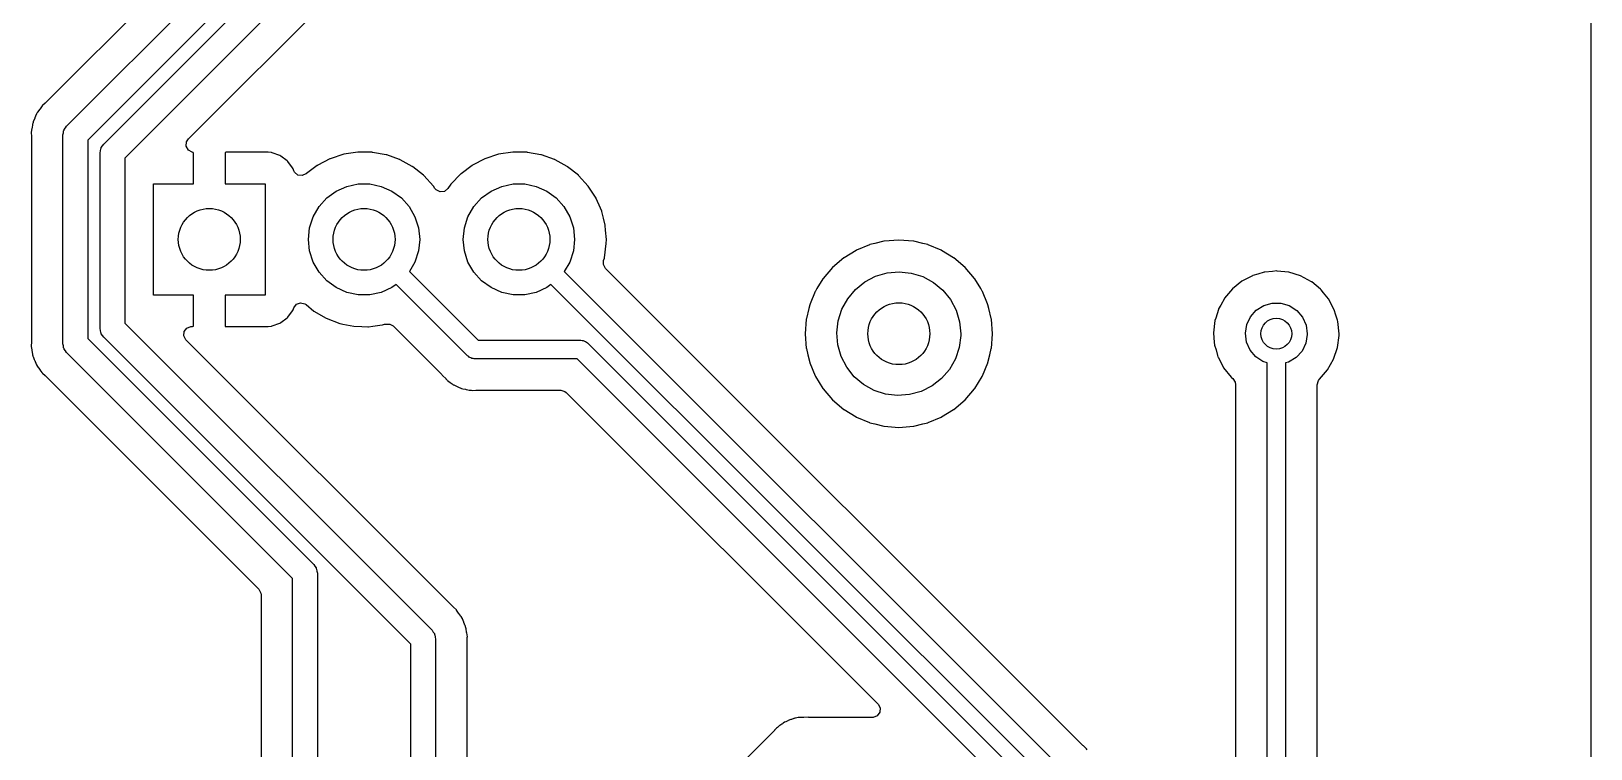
# Model space of a CAD drawing. Extents: x 84 to 124, y -235 to -33.
# Drawn here: x 98.76 to 123.95, y -99.05 to -87.45 of the extents above; entities that cross this region are included whole.
import ezdxf

# ---------------------------------------------------------------- set-up
doc = ezdxf.new("R2010")
doc.units = 0
doc.layers.add('BLACK', color=7, linetype='CONTINUOUS')

msp = doc.modelspace()

# ---------------------------------------------------------------- linework, layer by layer
at = {"layer": 'BLACK', "linetype": 'CONTINUOUS'}
for p, q in [((123.951, -33.0295), (123.951, -234.96)), ((99.9346, -89.2766), (104.895, -84.3162)), ((105.236, -84.5404), (100.276, -89.5008)), ((101.303, -89.1932), (105.576, -84.9205)), ((102.44, -85.1634), (98.996, -88.6071)), ((99.3351, -88.9871), (102.985, -85.3372)), ((103.326, -85.5614), (99.6765, -89.2114)), ((98.9417, -88.6572), (98.9094, -88.7032)), ((98.9461, -88.6509), (98.9417, -88.6572)), ((98.9897, -88.6129), (98.9461, -88.6509)), ((98.996, -88.6071), (98.9897, -88.6129)), ((98.8217, -88.8569), (98.7954, -88.9151)), ((98.8243, -88.8508), (98.8217, -88.8569)), ((98.8447, -88.7983), (98.8243, -88.8508)), ((98.8475, -88.7912), (98.8447, -88.7983)), ((98.8447, -88.7983), (98.8447, -88.7983)), ((98.8519, -88.785), (98.8475, -88.7912)), ((98.8531, -88.7827), (98.8519, -88.785)), ((98.8615, -88.768), (98.8531, -88.7827)), ((98.8629, -88.7657), (98.8615, -88.768)), ((98.866, -88.7588), (98.8629, -88.7657)), ((98.9054, -88.7085), (98.866, -88.7588)), ((98.9094, -88.7032), (98.9054, -88.7085)), ((98.7758, -89.0209), (98.7642, -89.0837)), ((98.7642, -89.0837), (98.7646, -89.0913)), ((98.7646, -89.0913), (98.7646, -89.0913)), ((98.7646, -89.0913), (98.7678, -89.1459)), ((98.7678, -89.1459), (98.768, -89.1532)), ((98.768, -89.1532), (98.768, -92.4726)), ((98.7769, -89.0144), (98.7758, -89.0209)), ((98.7842, -88.9586), (98.7769, -89.0144)), ((98.7852, -88.951), (98.7842, -88.9586)), ((98.7842, -88.9586), (98.7842, -88.9586)), ((98.788, -88.9439), (98.7852, -88.951)), ((98.7886, -88.9414), (98.788, -88.9439)), ((98.7933, -88.9251), (98.7886, -88.9414)), ((98.7941, -88.9226), (98.7933, -88.9251)), ((98.7954, -88.9151), (98.7941, -88.9226)), ((99.2765, -89.1282), (99.284, -89.0956)), ((99.2765, -92.5015), (99.2765, -89.1282)), ((99.284, -89.0956), (99.2877, -89.0624)), ((99.2877, -89.0624), (99.2938, -89.0527)), ((99.2938, -89.0527), (99.2964, -89.0415)), ((99.2964, -89.0415), (99.3173, -89.0154)), ((99.3173, -89.0154), (99.3351, -88.9871)), ((99.6765, -89.2114), (99.6765, -92.4186)), ((99.876, -89.4177), (99.8835, -89.3851)), ((99.8835, -89.3851), (99.8872, -89.3519)), ((99.8872, -89.3519), (99.8934, -89.3422)), ((99.8934, -89.3422), (99.8959, -89.331)), ((99.8959, -89.331), (99.9168, -89.3049)), ((99.9168, -89.3049), (99.9346, -89.2766)), ((101.269, -89.3091), (101.274, -89.2382)), ((101.303, -89.3714), (101.269, -89.3091)), ((101.274, -89.2382), (101.303, -89.1932)), ((101.365, -89.4054), (101.303, -89.3714)), ((101.38, -89.4087), (101.365, -89.4054)), ((101.382, -89.4099), (101.38, -89.4087)), ((101.386, -89.4251), (101.382, -89.4099)), ((101.896, -89.4129), (101.894, -89.4205)), ((101.897, -89.4115), (101.896, -89.4129)), ((101.912, -89.407), (101.897, -89.4115)), ((102.585, -89.407), (101.912, -89.407)), ((102.591, -89.4074), (102.585, -89.407)), ((102.642, -89.4129), (102.591, -89.4074)), ((102.658, -89.4165), (102.642, -89.4129)), ((104.041, -89.4051), (103.812, -89.4402)), ((104.047, -89.4052), (104.041, -89.4051)), ((104.196, -89.407), (104.047, -89.4052)), ((104.047, -89.4052), (104.047, -89.4052)), ((104.273, -89.4079), (104.196, -89.407)), ((104.278, -89.4089), (104.273, -89.4079)), ((104.496, -89.4477), (104.278, -89.4089)), ((104.278, -89.4089), (104.278, -89.4089)), ((106.541, -89.4051), (106.312, -89.4402)), ((106.547, -89.4052), (106.541, -89.4051)), ((106.696, -89.407), (106.547, -89.4052)), ((106.547, -89.4052), (106.547, -89.4052)), ((106.773, -89.4079), (106.696, -89.407)), ((106.778, -89.4089), (106.773, -89.4079)), ((106.996, -89.4477), (106.778, -89.4089)), ((106.778, -89.4089), (106.778, -89.4089)), ((99.876, -92.2532), (99.876, -89.4177)), ((100.276, -89.5008), (100.276, -92.1703)), ((101.386, -89.915), (101.386, -89.4251)), ((101.894, -89.4205), (101.894, -89.915)), ((102.778, -89.4617), (102.658, -89.4165)), ((102.794, -89.4702), (102.778, -89.4617)), ((102.896, -89.5467), (102.794, -89.4702)), ((102.908, -89.5593), (102.896, -89.5467)), ((102.985, -89.6614), (102.908, -89.5593)), ((102.993, -89.6769), (102.985, -89.6614)), ((103.383, -89.6222), (103.209, -89.7523)), ((103.387, -89.6191), (103.383, -89.6222)), ((103.383, -89.6222), (103.383, -89.6222)), ((103.391, -89.6167), (103.387, -89.6191)), ((103.588, -89.5145), (103.391, -89.6167)), ((103.592, -89.5121), (103.588, -89.5145)), ((103.588, -89.5145), (103.588, -89.5145)), ((103.812, -89.4402), (103.592, -89.5121)), ((104.501, -89.4486), (104.496, -89.4477)), ((104.496, -89.4477), (104.496, -89.4477)), ((104.506, -89.4503), (104.501, -89.4486)), ((104.714, -89.5241), (104.506, -89.4503)), ((104.506, -89.4503), (104.506, -89.4503)), ((104.714, -89.5242), (104.714, -89.5241)), ((104.719, -89.5259), (104.714, -89.5242)), ((104.724, -89.5284), (104.719, -89.5259)), ((104.918, -89.6353), (104.724, -89.5284)), ((104.724, -89.5284), (104.724, -89.5284)), ((104.922, -89.6378), (104.918, -89.6353)), ((104.918, -89.6353), (104.918, -89.6353)), ((104.926, -89.641), (104.922, -89.6378)), ((105.1, -89.7782), (104.926, -89.641)), ((104.926, -89.641), (104.926, -89.641)), ((105.883, -89.6222), (105.706, -89.755)), ((105.887, -89.6191), (105.883, -89.6222)), ((105.883, -89.6222), (105.883, -89.6222)), ((105.891, -89.6167), (105.887, -89.6191)), ((106.088, -89.5145), (105.891, -89.6167)), ((106.092, -89.5121), (106.088, -89.5145)), ((106.088, -89.5145), (106.088, -89.5145)), ((106.312, -89.4402), (106.092, -89.5121)), ((107.001, -89.4486), (106.996, -89.4477)), ((106.996, -89.4477), (106.996, -89.4477)), ((107.006, -89.4503), (107.001, -89.4486)), ((107.214, -89.5241), (107.006, -89.4503)), ((107.006, -89.4503), (107.006, -89.4503)), ((107.214, -89.5242), (107.214, -89.5241)), ((107.219, -89.5259), (107.214, -89.5242)), ((107.224, -89.5284), (107.219, -89.5259)), ((107.418, -89.6353), (107.224, -89.5284)), ((107.224, -89.5284), (107.224, -89.5284)), ((107.422, -89.6378), (107.418, -89.6353)), ((107.418, -89.6353), (107.418, -89.6353)), ((107.426, -89.641), (107.422, -89.6378)), ((107.6, -89.7782), (107.426, -89.641)), ((107.426, -89.641), (107.426, -89.641)), ((100.74, -91.715), (100.74, -89.915)), ((100.74, -89.915), (101.386, -89.915)), ((101.894, -89.915), (102.54, -89.915)), ((102.54, -89.915), (102.54, -91.715)), ((103.004, -89.7052), (102.993, -89.6769)), ((103.017, -89.7304), (103.004, -89.7052)), ((103.071, -89.7762), (103.017, -89.7304)), ((103.141, -89.7855), (103.071, -89.7762)), ((103.201, -89.7573), (103.141, -89.7855)), ((103.202, -89.7581), (103.201, -89.7573)), ((103.209, -89.7523), (103.202, -89.7581)), ((105.104, -89.7814), (105.1, -89.7782)), ((105.1, -89.7782), (105.1, -89.7782)), ((105.26, -89.9527), (105.104, -89.7814)), ((105.702, -89.7581), (105.542, -89.9256)), ((105.706, -89.755), (105.702, -89.7581)), ((107.604, -89.7814), (107.6, -89.7782)), ((107.6, -89.7782), (107.6, -89.7782)), ((107.76, -89.9527), (107.604, -89.7814)), ((103.412, -90.286), (103.538, -90.1462)), ((103.538, -90.1462), (103.69, -90.0356)), ((103.69, -90.0356), (103.862, -89.959)), ((103.862, -89.959), (104.046, -89.9199)), ((104.046, -89.9199), (104.234, -89.9199)), ((104.234, -89.9199), (104.418, -89.959)), ((104.418, -89.959), (104.59, -90.0356)), ((104.59, -90.0356), (104.742, -90.1462)), ((104.742, -90.1462), (104.868, -90.286)), ((105.263, -89.957), (105.26, -89.9527)), ((105.285, -89.9916), (105.263, -89.957)), ((105.263, -89.957), (105.263, -89.957)), ((105.306, -90.0161), (105.285, -89.9916)), ((105.369, -90.0473), (105.306, -90.0161)), ((105.44, -90.0392), (105.369, -90.0473)), ((105.495, -89.9942), (105.44, -90.0392)), ((105.542, -89.9256), (105.495, -89.9942)), ((105.912, -90.286), (106.038, -90.1462)), ((106.038, -90.1462), (106.19, -90.0356)), ((106.19, -90.0356), (106.362, -89.959)), ((106.362, -89.959), (106.546, -89.9199)), ((106.546, -89.9199), (106.734, -89.9199)), ((106.734, -89.9199), (106.918, -89.959)), ((106.918, -89.959), (107.09, -90.0356)), ((107.09, -90.0356), (107.242, -90.1462)), ((107.242, -90.1462), (107.368, -90.286)), ((107.886, -90.1471), (107.76, -89.9527)), ((107.888, -90.1519), (107.886, -90.1471)), ((107.958, -90.3133), (107.888, -90.1519)), ((107.888, -90.1519), (107.888, -90.1519)), ((103.318, -90.4489), (103.412, -90.286)), ((104.868, -90.286), (104.962, -90.4489)), ((105.818, -90.4489), (105.912, -90.286)), ((107.368, -90.286), (107.462, -90.4489)), ((107.978, -90.3595), (107.958, -90.3133)), ((107.979, -90.3645), (107.978, -90.3595)), ((108.006, -90.4718), (107.979, -90.3645)), ((107.979, -90.3645), (107.979, -90.3645)), ((103.24, -90.815), (103.26, -90.6279)), ((103.26, -90.6279), (103.318, -90.4489)), ((104.962, -90.4489), (105.02, -90.6279)), ((105.02, -90.6279), (105.04, -90.815)), ((105.74, -90.815), (105.76, -90.6279)), ((105.76, -90.6279), (105.818, -90.4489)), ((107.462, -90.4489), (107.52, -90.6279)), ((107.52, -90.6279), (107.54, -90.815)), ((108.034, -90.5842), (108.006, -90.4718)), ((108.035, -90.5893), (108.034, -90.5842)), ((108.041, -90.6656), (108.035, -90.5893)), ((108.035, -90.5893), (108.035, -90.5893)), ((108.053, -90.815), (108.041, -90.6656)), ((103.26, -91.0021), (103.24, -90.815)), ((105.04, -90.815), (105.02, -91.0021)), ((105.76, -91.0021), (105.74, -90.815)), ((107.54, -90.815), (107.52, -91.0021)), ((108.021, -91.1137), (108.052, -90.884)), ((108.052, -90.884), (108.053, -90.815)), ((112.304, -90.9018), (112.094, -90.9889)), ((112.308, -90.8999), (112.304, -90.9018)), ((112.304, -90.9018), (112.304, -90.9018)), ((112.389, -90.8806), (112.308, -90.8999)), ((112.534, -90.8456), (112.389, -90.8806)), ((112.539, -90.8445), (112.534, -90.8456)), ((112.534, -90.8456), (112.534, -90.8456)), ((112.776, -90.8258), (112.539, -90.8445)), ((113.013, -90.8445), (112.776, -90.8258)), ((113.018, -90.8456), (113.013, -90.8445)), ((113.163, -90.8806), (113.018, -90.8456)), ((113.018, -90.8456), (113.018, -90.8456)), ((113.244, -90.8999), (113.163, -90.8806)), ((113.248, -90.9018), (113.244, -90.8999)), ((113.458, -90.9889), (113.248, -90.9018)), ((113.248, -90.9018), (113.248, -90.9018)), ((103.318, -91.1811), (103.26, -91.0021)), ((105.02, -91.0021), (104.962, -91.1811)), ((105.818, -91.1811), (105.76, -91.0021)), ((107.52, -91.0021), (107.462, -91.1811)), ((108.006, -91.221), (108.008, -91.1576)), ((108.008, -91.1576), (108.02, -91.1186)), ((108.02, -91.1186), (108.021, -91.1137)), ((111.887, -91.1148), (111.706, -91.269)), ((111.891, -91.1122), (111.887, -91.1148)), ((112.085, -90.9933), (111.891, -91.1122)), ((111.891, -91.1122), (111.891, -91.1122)), ((112.089, -90.9908), (112.085, -90.9933)), ((112.094, -90.9889), (112.089, -90.9908)), ((112.094, -90.9889), (112.094, -90.9889)), ((113.463, -90.9908), (113.458, -90.9889)), ((113.458, -90.9889), (113.458, -90.9889)), ((113.467, -90.9933), (113.463, -90.9908)), ((113.661, -91.1122), (113.467, -90.9933)), ((113.665, -91.1148), (113.661, -91.1122)), ((113.661, -91.1122), (113.661, -91.1122)), ((113.846, -91.269), (113.665, -91.1148)), ((103.412, -91.344), (103.318, -91.1811)), ((103.538, -91.4838), (103.412, -91.344)), ((104.962, -91.1811), (104.873, -91.3357)), ((104.873, -91.3357), (105.98, -92.443)), ((105.912, -91.344), (105.818, -91.1811)), ((106.038, -91.4838), (105.912, -91.344)), ((107.462, -91.1811), (107.373, -91.3357)), ((107.373, -91.3357), (115.414, -99.3764)), ((108.04, -91.2833), (108.006, -91.221)), ((115.747, -98.9907), (108.04, -91.2833)), ((111.706, -91.269), (111.552, -91.4496)), ((112.228, -91.5022), (112.401, -91.4118)), ((112.401, -91.4118), (112.589, -91.3567)), ((112.589, -91.3567), (112.783, -91.339)), ((112.783, -91.339), (112.977, -91.3594)), ((112.977, -91.3594), (113.164, -91.4171)), ((113.164, -91.4171), (113.335, -91.51)), ((114, -91.4496), (113.846, -91.269)), ((118.487, -91.4023), (118.423, -91.4359)), ((118.492, -91.3994), (118.487, -91.4023)), ((118.487, -91.4023), (118.487, -91.4023)), ((118.576, -91.3748), (118.492, -91.3994)), ((118.676, -91.3453), (118.576, -91.3748)), ((118.682, -91.3436), (118.676, -91.3453)), ((118.676, -91.3453), (118.676, -91.3453)), ((118.688, -91.343), (118.682, -91.3436)), ((118.81, -91.3319), (118.688, -91.343)), ((118.688, -91.343), (118.688, -91.343)), ((118.879, -91.3256), (118.81, -91.3319)), ((118.885, -91.3263), (118.879, -91.3256)), ((119.07, -91.3457), (118.885, -91.3263)), ((118.885, -91.3263), (118.885, -91.3263)), ((119.076, -91.3463), (119.07, -91.3457)), ((119.07, -91.3457), (119.07, -91.3457)), ((119.265, -91.4048), (119.076, -91.3463)), ((119.439, -91.4989), (119.265, -91.4048)), ((103.69, -91.5944), (103.538, -91.4838)), ((103.862, -91.671), (103.69, -91.5944)), ((104.046, -91.7101), (103.862, -91.671)), ((104.418, -91.671), (104.234, -91.7101)), ((104.59, -91.5944), (104.418, -91.671)), ((104.658, -91.5451), (104.59, -91.5944)), ((105.812, -92.6991), (104.658, -91.5451)), ((106.19, -91.5944), (106.038, -91.4838)), ((106.362, -91.671), (106.19, -91.5944)), ((106.546, -91.7101), (106.362, -91.671)), ((106.918, -91.671), (106.734, -91.7101)), ((107.09, -91.5944), (106.918, -91.671)), ((107.158, -91.5451), (107.09, -91.5944)), ((115.158, -99.5446), (107.158, -91.5451)), ((111.426, -91.6566), (111.343, -91.8563)), ((111.428, -91.652), (111.426, -91.6566)), ((111.426, -91.6566), (111.426, -91.6566)), ((111.453, -91.6111), (111.428, -91.652)), ((111.549, -91.4538), (111.453, -91.6111)), ((111.552, -91.4496), (111.549, -91.4538)), ((111.549, -91.4538), (111.549, -91.4538)), ((111.951, -91.774), (112.076, -91.6245)), ((112.076, -91.6245), (112.228, -91.5022)), ((113.335, -91.51), (113.486, -91.6344)), ((113.486, -91.6344), (113.609, -91.7856)), ((114.003, -91.4538), (114, -91.4496)), ((114.099, -91.6111), (114.003, -91.4538)), ((114.003, -91.4538), (114.003, -91.4538)), ((114.124, -91.652), (114.099, -91.6111)), ((114.126, -91.6566), (114.124, -91.652)), ((114.209, -91.8563), (114.126, -91.6566)), ((114.126, -91.6566), (114.126, -91.6566)), ((118.163, -91.615), (118.036, -91.7665)), ((118.317, -91.491), (118.163, -91.615)), ((118.423, -91.4359), (118.317, -91.491)), ((119.443, -91.5028), (119.439, -91.4989)), ((119.585, -91.6197), (119.443, -91.5028)), ((119.443, -91.5028), (119.443, -91.5028)), ((119.591, -91.6249), (119.585, -91.6197)), ((119.595, -91.6297), (119.591, -91.6249)), ((119.636, -91.6804), (119.595, -91.6297)), ((119.595, -91.6297), (119.595, -91.6297)), ((119.716, -91.7782), (119.636, -91.6804)), ((101.386, -91.715), (100.74, -91.715)), ((101.386, -92.2095), (101.386, -91.715)), ((102.54, -91.715), (101.894, -91.715)), ((101.894, -91.715), (101.894, -92.2049)), ((102.993, -91.9531), (103.005, -91.9212)), ((103.005, -91.9212), (103.048, -91.8644)), ((103.048, -91.8644), (103.114, -91.8397)), ((103.114, -91.8397), (103.184, -91.8549)), ((103.184, -91.8549), (103.204, -91.8684)), ((103.204, -91.8684), (103.329, -91.9727)), ((104.234, -91.7101), (104.046, -91.7101)), ((106.734, -91.7101), (106.546, -91.7101)), ((111.322, -91.9322), (111.284, -92.0914)), ((111.337, -91.8714), (111.322, -91.9322)), ((111.343, -91.8563), (111.337, -91.8714)), ((111.857, -91.9451), (111.951, -91.774)), ((113.609, -91.7856), (113.701, -91.9579)), ((114.215, -91.8714), (114.209, -91.8563)), ((114.23, -91.9322), (114.215, -91.8714)), ((114.268, -92.0914), (114.23, -91.9322)), ((117.976, -91.8762), (117.941, -91.9398)), ((118.033, -91.7719), (117.976, -91.8762)), ((118.036, -91.7665), (118.033, -91.7719)), ((118.033, -91.7719), (118.033, -91.7719)), ((118.548, -91.9582), (118.668, -91.8826)), ((118.668, -91.8826), (118.804, -91.8436)), ((118.804, -91.8436), (118.946, -91.8445)), ((118.946, -91.8445), (119.082, -91.8851)), ((119.082, -91.8851), (119.201, -91.9622)), ((119.809, -91.9528), (119.716, -91.7782)), ((100.276, -92.1703), (105.237, -97.131)), ((102.658, -92.2135), (102.778, -92.1683)), ((102.778, -92.1683), (102.794, -92.1598)), ((102.794, -92.1598), (102.896, -92.0833)), ((102.896, -92.0833), (102.908, -92.0707)), ((102.908, -92.0707), (102.985, -91.9686)), ((102.985, -91.9686), (102.993, -91.9531)), ((103.329, -91.9727), (103.529, -92.0896)), ((103.529, -92.0896), (103.746, -92.1722)), ((103.746, -92.1722), (103.751, -92.1732)), ((103.751, -92.1732), (103.751, -92.1732)), ((103.751, -92.1732), (103.796, -92.1823)), ((103.796, -92.1823), (103.973, -92.2184)), ((104.47, -92.1865), (104.483, -92.1828)), ((104.483, -92.1828), (104.554, -92.1823)), ((104.554, -92.1823), (104.608, -92.2143)), ((111.281, -92.1023), (111.263, -92.339)), ((111.284, -92.0914), (111.281, -92.1023)), ((111.776, -92.325), (111.798, -92.1311)), ((111.798, -92.1311), (111.857, -91.9451)), ((113.701, -91.9579), (113.757, -92.1448)), ((113.757, -92.1448), (113.776, -92.339)), ((114.271, -92.1023), (114.268, -92.0914)), ((114.289, -92.339), (114.271, -92.1023)), ((117.881, -92.1283), (117.859, -92.3249)), ((117.894, -92.087), (117.881, -92.1283)), ((117.939, -91.9457), (117.894, -92.087)), ((117.941, -91.9398), (117.939, -91.9457)), ((117.939, -91.9457), (117.939, -91.9457)), ((118.394, -92.1928), (118.454, -92.0645)), ((118.454, -92.0645), (118.548, -91.9582)), ((119.201, -91.9622), (119.293, -92.0696)), ((119.293, -92.0696), (119.352, -92.1987)), ((119.835, -92.0392), (119.809, -91.9528)), ((119.859, -92.1197), (119.835, -92.0392)), ((119.866, -92.1422), (119.859, -92.1197)), ((119.885, -92.339), (119.866, -92.1422)), ((99.6765, -92.4186), (103.327, -96.0688)), ((99.8834, -92.2857), (99.876, -92.2532)), ((99.8871, -92.3189), (99.8834, -92.2857)), ((99.8932, -92.3287), (99.8871, -92.3189)), ((99.8958, -92.3399), (99.8932, -92.3287)), ((99.9166, -92.366), (99.8958, -92.3399)), ((99.9343, -92.3943), (99.9166, -92.366)), ((104.895, -97.355), (99.9343, -92.3943)), ((101.229, -92.3758), (101.234, -92.305)), ((101.263, -92.4381), (101.229, -92.3758)), ((101.234, -92.305), (101.276, -92.2481)), ((101.276, -92.2481), (101.343, -92.2233)), ((101.343, -92.2233), (101.352, -92.223)), ((101.352, -92.223), (101.368, -92.223)), ((101.368, -92.223), (101.383, -92.2185)), ((101.383, -92.2185), (101.384, -92.2171)), ((101.384, -92.2171), (101.386, -92.2095)), ((101.894, -92.2049), (101.898, -92.2201)), ((101.898, -92.2201), (101.9, -92.2213)), ((101.9, -92.2213), (101.908, -92.223)), ((101.908, -92.223), (102.585, -92.223)), ((102.585, -92.223), (102.591, -92.2226)), ((102.591, -92.2226), (102.642, -92.2171)), ((102.642, -92.2171), (102.658, -92.2135)), ((103.973, -92.2184), (104.103, -92.2232)), ((104.103, -92.2232), (104.199, -92.2267)), ((104.199, -92.2267), (104.199, -92.2267)), ((104.199, -92.2267), (104.204, -92.2269)), ((104.204, -92.2269), (104.209, -92.2262)), ((104.209, -92.2262), (104.282, -92.2169)), ((104.209, -92.2262), (104.209, -92.2262)), ((104.282, -92.2169), (104.434, -92.1974)), ((104.434, -92.1974), (104.439, -92.196)), ((104.439, -92.196), (104.47, -92.1865)), ((104.439, -92.196), (104.439, -92.196)), ((104.608, -92.2143), (105.394, -93.0006)), ((111.263, -92.339), (111.281, -92.5757)), ((111.792, -92.5195), (111.776, -92.325)), ((113.776, -92.3669), (113.751, -92.5605)), ((113.776, -92.339), (113.776, -92.3669)), ((114.271, -92.5757), (114.289, -92.339)), ((117.859, -92.3249), (117.859, -92.331)), ((117.859, -92.331), (117.871, -92.4769)), ((118.372, -92.3329), (118.394, -92.1928)), ((118.39, -92.4735), (118.372, -92.3329)), ((119.372, -92.3512), (119.348, -92.491)), ((119.352, -92.1987), (119.372, -92.339)), ((119.372, -92.339), (119.372, -92.3512)), ((119.86, -92.5635), (119.885, -92.3673)), ((119.885, -92.3673), (119.885, -92.339)), ((98.7645, -92.5279), (98.7638, -92.5388)), ((98.7638, -92.5388), (98.7651, -92.5463)), ((98.7677, -92.4811), (98.7645, -92.5279)), ((98.7651, -92.5463), (98.7651, -92.5463)), ((98.7651, -92.5463), (98.7748, -92.6018)), ((98.768, -92.4726), (98.7677, -92.4811)), ((98.7748, -92.6018), (98.7757, -92.6083)), ((98.7757, -92.6083), (98.7834, -92.6717)), ((98.7834, -92.6717), (98.7861, -92.6788)), ((98.7861, -92.6788), (98.7867, -92.6814)), ((98.7867, -92.6814), (98.7912, -92.6978)), ((99.2839, -92.5341), (99.2765, -92.5015)), ((99.2876, -92.5673), (99.2839, -92.5341)), ((99.2937, -92.577), (99.2876, -92.5673)), ((99.2963, -92.5882), (99.2937, -92.577)), ((99.3171, -92.6143), (99.2963, -92.5882)), ((99.3348, -92.6427), (99.3171, -92.6143)), ((102.985, -96.2928), (99.3348, -92.6427)), ((105.579, -96.7537), (101.263, -92.4381)), ((105.98, -92.443), (107.641, -92.443)), ((107.641, -92.443), (107.66, -92.4481)), ((107.66, -92.4481), (107.68, -92.4481)), ((107.68, -92.4481), (107.697, -92.458)), ((107.697, -92.458), (107.716, -92.4631)), ((107.716, -92.4631), (107.73, -92.4771)), ((107.73, -92.4771), (107.747, -92.4869)), ((107.747, -92.4869), (114.914, -99.6541)), ((111.281, -92.5757), (111.283, -92.5805)), ((111.283, -92.5805), (111.283, -92.5805)), ((111.283, -92.5805), (111.307, -92.6814)), ((111.307, -92.6814), (111.337, -92.8066)), ((111.846, -92.7071), (111.792, -92.5195)), ((113.751, -92.5605), (113.69, -92.7457)), ((114.215, -92.8066), (114.245, -92.6814)), ((114.245, -92.6814), (114.269, -92.5805)), ((114.269, -92.5805), (114.271, -92.5757)), ((114.269, -92.5805), (114.269, -92.5805)), ((117.871, -92.4769), (117.875, -92.5219)), ((117.875, -92.5219), (117.898, -92.6009)), ((117.898, -92.6009), (117.923, -92.6893)), ((118.448, -92.6032), (118.39, -92.4735)), ((118.539, -92.7117), (118.448, -92.6032)), ((119.287, -92.6186), (119.191, -92.7237)), ((119.348, -92.491), (119.287, -92.6186)), ((119.798, -92.7512), (119.86, -92.5635)), ((98.7912, -92.6978), (98.7919, -92.7003)), ((98.7919, -92.7003), (98.7932, -92.7078)), ((98.7932, -92.7078), (98.8133, -92.7535)), ((98.8133, -92.7535), (98.8189, -92.7663)), ((98.8189, -92.7663), (98.8214, -92.7724)), ((98.8214, -92.7724), (98.844, -92.8321)), ((98.844, -92.8321), (98.8483, -92.8384)), ((98.8483, -92.8384), (98.8495, -92.8408)), ((98.8495, -92.8408), (98.8578, -92.8556)), ((98.8578, -92.8556), (98.8591, -92.8578)), ((98.8591, -92.8578), (98.8622, -92.8648)), ((98.8622, -92.8648), (98.8837, -92.8928)), ((98.8837, -92.8928), (98.9011, -92.9155)), ((98.9011, -92.9155), (98.9049, -92.9208)), ((98.9049, -92.9208), (98.9368, -92.9672)), ((105.829, -92.7089), (105.812, -92.6991)), ((105.843, -92.7229), (105.829, -92.7089)), ((105.862, -92.728), (105.843, -92.7229)), ((105.879, -92.7379), (105.862, -92.728)), ((105.899, -92.7379), (105.879, -92.7379)), ((105.918, -92.743), (105.899, -92.7379)), ((107.579, -92.743), (105.918, -92.743)), ((114.658, -99.8223), (107.579, -92.743)), ((111.337, -92.8066), (111.339, -92.8112)), ((111.339, -92.8112), (111.339, -92.8112)), ((111.339, -92.8112), (111.424, -93.0173)), ((111.935, -92.8807), (111.846, -92.7071)), ((112.057, -93.0337), (111.935, -92.8807)), ((113.593, -92.9154), (113.466, -93.0632)), ((113.69, -92.7457), (113.593, -92.9154)), ((114.128, -93.0173), (114.213, -92.8112)), ((114.213, -92.8112), (114.215, -92.8066)), ((114.213, -92.8112), (114.213, -92.8112)), ((117.923, -92.6893), (117.93, -92.712)), ((117.93, -92.712), (117.933, -92.7175)), ((117.933, -92.7175), (117.981, -92.8112)), ((117.981, -92.8112), (118.02, -92.888)), ((118.02, -92.888), (118.143, -93.043)), ((118.657, -92.7903), (118.539, -92.7117)), ((118.722, -92.8107), (118.657, -92.7903)), ((118.722, -161.971), (118.722, -92.8107)), ((119.071, -92.7979), (119.022, -92.8111)), ((119.022, -92.8111), (119.022, -162.033)), ((119.191, -92.7237), (119.071, -92.7979)), ((119.571, -93.0729), (119.7, -92.9231)), ((119.7, -92.9231), (119.798, -92.7512)), ((98.9368, -92.9672), (98.9368, -92.9672)), ((98.9368, -92.9672), (98.9411, -92.9735)), ((98.9411, -92.9735), (98.9468, -92.9785)), ((98.9468, -92.9785), (98.9468, -92.9785)), ((98.9468, -92.9785), (98.9877, -93.0149)), ((98.9877, -93.0149), (98.9929, -93.0199)), ((98.9929, -93.0199), (102.44, -96.4666)), ((105.394, -93.0006), (105.402, -93.0094)), ((105.402, -93.0094), (105.407, -93.0161)), ((105.407, -93.0161), (105.412, -93.0215)), ((105.412, -93.0215), (105.412, -93.0215)), ((105.412, -93.0215), (105.458, -93.0646)), ((105.458, -93.0646), (105.461, -93.0674)), ((105.461, -93.0674), (105.482, -93.0879)), ((105.482, -93.0879), (105.485, -93.0906)), ((105.485, -93.0906), (105.494, -93.0984)), ((105.494, -93.0984), (105.528, -93.13)), ((105.528, -93.13), (105.535, -93.1338)), ((105.535, -93.1338), (105.535, -93.1338)), ((105.535, -93.1338), (105.547, -93.1403)), ((105.547, -93.1403), (105.563, -93.1512)), ((105.563, -93.1512), (105.573, -93.159)), ((105.573, -93.159), (105.58, -93.1643)), ((105.58, -93.1643), (105.587, -93.1675)), ((105.587, -93.1675), (105.587, -93.1675)), ((105.587, -93.1675), (105.623, -93.1827)), ((105.623, -93.1827), (105.633, -93.1879)), ((105.633, -93.1879), (105.674, -93.2101)), ((111.424, -93.0173), (111.428, -93.026)), ((111.428, -93.026), (111.43, -93.0302)), ((111.43, -93.0302), (111.549, -93.2242)), ((112.205, -93.1601), (112.057, -93.0337)), ((112.376, -93.2554), (112.205, -93.1601)), ((113.312, -93.1833), (113.138, -93.2713)), ((113.466, -93.0632), (113.312, -93.1833)), ((114.003, -93.2242), (114.122, -93.0302)), ((114.122, -93.0302), (114.124, -93.026)), ((114.124, -93.026), (114.128, -93.0173)), ((118.143, -93.043), (118.148, -93.0469)), ((118.148, -93.0469), (118.148, -93.0469)), ((118.148, -93.0469), (118.169, -93.0652)), ((118.169, -93.0652), (118.208, -93.1246)), ((118.208, -93.1246), (118.213, -93.1611)), ((118.213, -93.1611), (118.213, -143.075)), ((119.53, -93.1645), (119.551, -93.0963)), ((119.53, -161.996), (119.53, -93.1645)), ((119.551, -93.0963), (119.568, -93.075)), ((119.568, -93.075), (119.571, -93.0729)), ((105.674, -93.2101), (105.694, -93.2155)), ((105.694, -93.2155), (105.713, -93.2219)), ((105.713, -93.2219), (105.733, -93.2304)), ((105.733, -93.2304), (105.777, -93.2373)), ((105.777, -93.2373), (105.778, -93.2376)), ((105.778, -93.2376), (105.79, -93.24)), ((105.79, -93.24), (105.818, -93.2472)), ((105.818, -93.2472), (105.835, -93.2515)), ((105.835, -93.2515), (105.856, -93.2515)), ((105.856, -93.2515), (105.876, -93.2531)), ((105.876, -93.2531), (105.897, -93.2564)), ((105.897, -93.2564), (105.943, -93.2521)), ((105.943, -93.2521), (105.955, -93.2515)), ((105.955, -93.2515), (107.316, -93.2515)), ((107.316, -93.2515), (107.384, -93.2715)), ((107.384, -93.2715), (107.405, -93.2884)), ((107.405, -93.2884), (112.44, -98.3234)), ((111.549, -93.2242), (111.549, -93.2242)), ((111.549, -93.2242), (111.552, -93.2284)), ((111.552, -93.2284), (111.706, -93.409)), ((111.706, -93.409), (111.887, -93.5632)), ((112.561, -93.3157), (112.376, -93.2554)), ((112.755, -93.3388), (112.561, -93.3157)), ((112.95, -93.3238), (112.755, -93.3388)), ((113.138, -93.2713), (112.95, -93.3238)), ((113.665, -93.5632), (113.846, -93.409)), ((113.846, -93.409), (114, -93.2284)), ((114, -93.2284), (114.003, -93.2242)), ((114.003, -93.2242), (114.003, -93.2242)), ((111.887, -93.5632), (111.891, -93.5658)), ((111.891, -93.5658), (111.891, -93.5658)), ((111.891, -93.5658), (112.085, -93.6847)), ((112.085, -93.6847), (112.089, -93.6872)), ((112.089, -93.6872), (112.094, -93.6891)), ((112.094, -93.6891), (112.094, -93.6891)), ((112.094, -93.6891), (112.304, -93.7762)), ((113.248, -93.7762), (113.458, -93.6891)), ((113.458, -93.6891), (113.463, -93.6872)), ((113.458, -93.6891), (113.458, -93.6891)), ((113.463, -93.6872), (113.467, -93.6847)), ((113.467, -93.6847), (113.661, -93.5658)), ((113.661, -93.5658), (113.665, -93.5632)), ((113.661, -93.5658), (113.661, -93.5658)), ((112.304, -93.7762), (112.308, -93.7781)), ((112.308, -93.7781), (112.389, -93.7974)), ((112.389, -93.7974), (112.534, -93.8324)), ((112.534, -93.8324), (112.534, -93.8324)), ((112.534, -93.8324), (112.539, -93.8335)), ((112.539, -93.8335), (112.776, -93.8522)), ((112.776, -93.8522), (113.013, -93.8335)), ((113.013, -93.8335), (113.018, -93.8324)), ((113.018, -93.8324), (113.163, -93.7974)), ((113.018, -93.8324), (113.018, -93.8324)), ((113.163, -93.7974), (113.244, -93.7781)), ((113.244, -93.7781), (113.248, -93.7762)), ((103.327, -96.0688), (103.344, -96.0971)), ((103.344, -96.0971), (103.365, -96.1233)), ((103.365, -96.1233), (103.368, -96.1345)), ((103.368, -96.1345), (103.374, -96.1442)), ((103.374, -96.1442), (103.378, -96.1774)), ((103.378, -96.1774), (103.385, -96.21)), ((103.385, -96.21), (103.385, -109.648)), ((102.44, -96.4666), (102.474, -96.5289)), ((102.985, -102.045), (102.985, -96.2928)), ((102.474, -96.5289), (102.477, -96.5557)), ((102.477, -96.5557), (102.477, -101.41)), ((105.584, -96.7587), (105.579, -96.7537)), ((105.63, -96.8002), (105.584, -96.7587)), ((105.635, -96.8064), (105.63, -96.8002)), ((105.667, -96.8528), (105.635, -96.8064)), ((105.635, -96.8064), (105.635, -96.8064)), ((105.67, -96.8582), (105.667, -96.8528)), ((105.705, -96.9028), (105.67, -96.8582)), ((105.709, -96.9089), (105.705, -96.9028)), ((105.705, -96.9028), (105.705, -96.9028)), ((105.712, -96.9158), (105.709, -96.9089)), ((105.714, -96.9181), (105.712, -96.9158)), ((105.722, -96.9329), (105.714, -96.9181)), ((105.723, -96.9352), (105.722, -96.9329)), ((105.727, -96.9415), (105.723, -96.9352)), ((105.73, -96.9486), (105.727, -96.9415)), ((105.75, -97.0013), (105.73, -96.9486)), ((105.73, -96.9486), (105.73, -96.9486)), ((105.237, -97.131), (105.254, -97.1593)), ((105.254, -97.1593), (105.275, -97.1854)), ((105.275, -97.1854), (105.278, -97.1966)), ((105.278, -97.1966), (105.284, -97.2064)), ((105.284, -97.2064), (105.288, -97.2396)), ((105.753, -97.0074), (105.75, -97.0013)), ((105.775, -97.0589), (105.753, -97.0074)), ((105.778, -97.0659), (105.775, -97.0589)), ((105.78, -97.0734), (105.778, -97.0659)), ((105.78, -97.0759), (105.78, -97.0734)), ((105.785, -97.0922), (105.78, -97.0759)), ((105.785, -97.0948), (105.785, -97.0922)), ((105.788, -97.1019), (105.785, -97.0948)), ((105.796, -97.1653), (105.788, -97.1019)), ((105.797, -97.1718), (105.796, -97.1653)), ((105.808, -97.2348), (105.797, -97.1718)), ((104.895, -109.648), (104.895, -97.355)), ((105.288, -97.2396), (105.295, -97.2722)), ((105.295, -97.2722), (105.295, -105.855)), ((105.803, -97.3011), (105.804, -97.2925)), ((105.803, -105.221), (105.803, -97.3011)), ((105.804, -97.2925), (105.807, -97.2424)), ((105.807, -97.2424), (105.808, -97.2348)), ((105.807, -97.2424), (105.807, -97.2424)), ((112.469, -98.4565), (112.426, -98.5134)), ((112.44, -98.3234), (112.474, -98.3857)), ((112.474, -98.3857), (112.469, -98.4565)), ((110.798, -98.7132), (110.77, -98.7467)), ((110.815, -98.7005), (110.798, -98.7132)), ((110.83, -98.6877), (110.815, -98.7005)), ((110.845, -98.6725), (110.83, -98.6877)), ((110.852, -98.6685), (110.845, -98.6725)), ((110.885, -98.649), (110.852, -98.6685)), ((110.852, -98.6685), (110.852, -98.6685)), ((110.895, -98.6425), (110.885, -98.649)), ((110.906, -98.6343), (110.895, -98.6425)), ((110.932, -98.6154), (110.906, -98.6343)), ((110.952, -98.6075), (110.932, -98.6154)), ((110.97, -98.5988), (110.952, -98.6075)), ((110.982, -98.5919), (110.97, -98.5988)), ((110.988, -98.5879), (110.982, -98.5919)), ((111.033, -98.575), (110.988, -98.5879)), ((111.044, -98.5711), (111.033, -98.575)), ((111.08, -98.557), (111.044, -98.5711)), ((111.087, -98.5541), (111.08, -98.557)), ((111.08, -98.557), (111.08, -98.557)), ((111.095, -98.5531), (111.087, -98.5541)), ((111.101, -98.5523), (111.095, -98.5531)), ((111.095, -98.5531), (111.095, -98.5531)), ((111.108, -98.5514), (111.101, -98.5523)), ((111.128, -98.5474), (111.108, -98.5514)), ((111.148, -98.5414), (111.128, -98.5474)), ((111.194, -98.54), (111.148, -98.5414)), ((111.206, -98.5391), (111.194, -98.54)), ((111.211, -98.5385), (111.206, -98.5391)), ((111.24, -98.5385), (111.211, -98.5385)), ((111.244, -98.5384), (111.24, -98.5385)), ((111.314, -98.5362), (111.244, -98.5384)), ((111.322, -98.5379), (111.314, -98.5362)), ((111.334, -98.5385), (111.322, -98.5379)), ((111.322, -98.5379), (111.322, -98.5379)), ((112.351, -98.5385), (111.334, -98.5385)), ((112.36, -98.5382), (112.351, -98.5385)), ((112.426, -98.5134), (112.36, -98.5382)), ((110.76, -98.7575), (110.336, -99.1813)), ((110.768, -98.7488), (110.76, -98.7575)), ((110.77, -98.7467), (110.768, -98.7488)), ((115.756, -98.9987), (115.747, -98.9907)), ((115.791, -99.0282), (115.756, -98.9987)), ((115.796, -99.0346), (115.791, -99.0282)), ((115.804, -99.0455), (115.796, -99.0346)), ((115.817, -99.0605), (115.804, -99.0455))]:
    msp.add_line(p, q, dxfattribs=at)
at = {"layer": 'BLACK'}
for centre, radius in [((101.64, -90.815), 0.5), ((104.14, -90.815), 0.5), ((106.64, -90.815), 0.5), ((112.776, -92.339), 0.5), ((118.872, -92.339), 0.25)]:
    msp.add_circle(centre, radius, dxfattribs=at)

doc.saveas('drawing.dxf')
